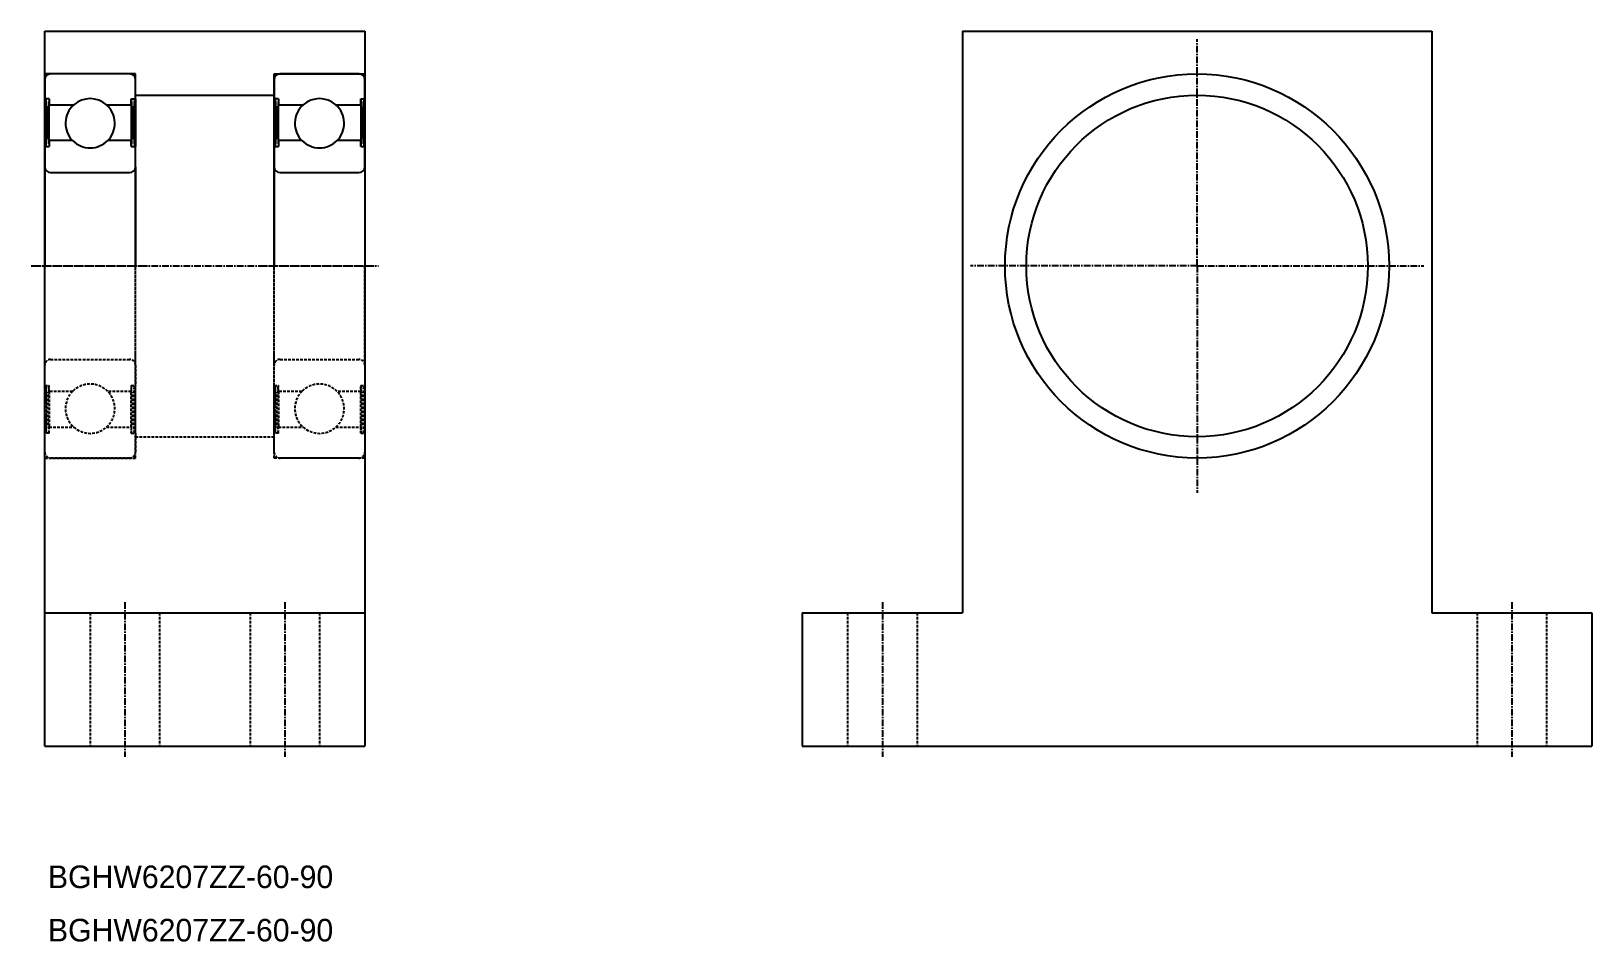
# Model space of a CAD drawing. Extents: x -161 to 132, y -97 to 74.
import ezdxf

# ---------------------------------------------------------------- set-up
doc = ezdxf.new("R2010")
doc.units = 0
doc.linetypes.add('CENTER', pattern=[2, 1.25, -0.25, 0.25, -0.25])
doc.linetypes.add('DASHED', pattern=[0.75, 0.5, -0.25])
doc.layers.get('0').update_dxf_attribs({"linetype": 'CONTINUOUS'})
doc.layers.add('CENTER', color=1, linetype='CENTER')

msp = doc.modelspace()

# ---------------------------------------------------------------- linework, layer by layer
at = {"color": 7, "linetype": 'CONTINUOUS'}
for p, q in [((-158.09, 74.16), (-98.09, 74.16)), ((-158.09, -59.84), (-158.09, 74.16)), ((-98.09, 74.16), (-98.09, -59.84)), ((13.92, 74.16), (101.92, 74.16)), ((13.92, 74.16), (13.92, -34.84)), ((101.92, 74.16), (101.92, -34.84)), ((-141.09, 66.16), (-158.09, 66.16)), ((-158.09, 65.06), (-158.09, 61.49)), ((-142.19, 66.16), (-156.99, 66.16)), ((-141.09, 30.16), (-141.09, 66.16)), ((-141.09, 61.49), (-141.09, 65.06)), ((-115.09, 66.16), (-98.09, 66.16)), ((-115.09, 30.16), (-115.09, 66.16)), ((-115.09, 65.06), (-115.09, 61.49)), ((-99.19, 66.16), (-113.99, 66.16)), ((-98.09, 61.49), (-98.09, 65.06)), ((-157.3, 61.49), (-158.09, 61.49)), ((-158.09, 61.49), (-158.09, 52.56)), ((-157.89, 52.56), (-157.89, 61.49)), ((-157.89, 61.49), (-157.3, 52.56)), ((-157.3, 61.49), (-157.89, 52.56)), ((-157.3, 61.49), (-157.3, 60.36)), ((-141.87, 60.36), (-141.87, 61.49)), ((-141.87, 61.49), (-141.09, 61.49)), ((-141.87, 61.49), (-141.28, 52.56)), ((-141.28, 61.49), (-141.87, 52.56)), ((-141.28, 61.49), (-141.28, 52.56)), ((-141.09, 62.16), (-115.09, 62.16)), ((-141.09, 61.49), (-141.09, 52.56)), ((-115.09, 61.49), (-115.09, 52.56)), ((-114.3, 61.49), (-115.09, 61.49)), ((-114.3, 61.49), (-114.89, 52.56)), ((-114.89, 61.49), (-114.3, 52.56)), ((-114.89, 52.56), (-114.89, 61.49)), ((-114.3, 61.49), (-114.3, 60.36)), ((-98.28, 61.49), (-98.87, 52.56)), ((-98.87, 61.49), (-98.28, 52.56)), ((-98.87, 61.49), (-98.09, 61.49)), ((-98.87, 60.36), (-98.87, 61.49)), ((-98.28, 61.49), (-98.28, 52.56)), ((-98.09, 61.49), (-98.09, 52.56)), ((-157.3, 60.36), (-152.67, 60.36)), ((-157.3, 53.66), (-157.3, 60.36)), ((-146.51, 60.36), (-141.87, 60.36)), ((-141.87, 60.36), (-141.87, 53.66)), ((-114.3, 53.66), (-114.3, 60.36)), ((-114.3, 60.36), (-109.67, 60.36)), ((-103.51, 60.36), (-98.87, 60.36)), ((-98.87, 60.36), (-98.87, 53.66)), ((-152.88, 53.66), (-157.3, 53.66)), ((-157.3, 53.66), (-157.3, 52.56)), ((-141.87, 53.66), (-146.3, 53.66)), ((-141.87, 52.56), (-141.87, 53.66)), ((-114.3, 53.66), (-114.3, 52.56)), ((-109.88, 53.66), (-114.3, 53.66)), ((-98.87, 53.66), (-103.3, 53.66)), ((-98.87, 52.56), (-98.87, 53.66)), ((-158.09, 52.56), (-158.09, 48.76)), ((-158.09, 52.56), (-157.3, 52.56)), ((-141.87, 52.56), (-141.09, 52.56)), ((-141.09, 48.76), (-141.09, 52.56)), ((-115.09, 52.56), (-114.3, 52.56)), ((-115.09, 52.56), (-115.09, 48.76)), ((-98.87, 52.56), (-98.09, 52.56)), ((-98.09, 48.76), (-98.09, 52.56)), ((-158.09, 48.76), (-158.09, 30.16)), ((-156.99, 47.66), (-142.19, 47.66)), ((-141.09, 48.76), (-141.09, 30.16)), ((-115.09, 48.76), (-115.09, 30.16)), ((-113.99, 47.66), (-99.19, 47.66)), ((-98.09, 48.76), (-98.09, 30.16)), ((-158.09, -34.84), (-98.09, -34.84)), ((-16.08, -34.84), (-16.08, -59.84)), ((-16.08, -34.84), (13.92, -34.84)), ((101.92, -34.84), (131.92, -34.84)), ((131.92, -34.84), (131.92, -59.84)), ((-158.09, -59.84), (-98.09, -59.84)), ((-16.08, -59.84), (131.92, -59.84))]:
    msp.add_line(p, q, dxfattribs=at)
at = {"color": 3, "linetype": 'DASHED'}
for p, q in [((-158.09, 11.56), (-158.09, 30.16)), ((-141.09, -5.84), (-141.09, 30.16)), ((-141.09, 11.56), (-141.09, 30.16)), ((-115.09, -5.84), (-115.09, 30.16)), ((-115.09, 11.56), (-115.09, 30.16)), ((-98.09, 11.56), (-98.09, 30.16)), ((-156.99, 12.66), (-142.19, 12.66)), ((-113.99, 12.66), (-99.19, 12.66)), ((-158.09, 7.76), (-158.09, 11.56)), ((-141.09, 11.56), (-141.09, 7.76)), ((-115.09, 7.76), (-115.09, 11.56)), ((-98.09, 11.56), (-98.09, 7.76)), ((-158.09, -1.16), (-158.09, 7.76)), ((-158.09, 7.76), (-157.3, 7.76)), ((-157.89, 7.76), (-157.89, -1.16)), ((-157.89, -1.16), (-157.3, 7.76)), ((-157.3, -1.16), (-157.89, 7.76)), ((-157.3, 6.66), (-157.3, 7.76)), ((-152.88, 6.66), (-157.3, 6.66)), ((-157.3, 6.66), (-157.3, -0.04)), ((-141.87, 6.66), (-146.3, 6.66)), ((-141.87, 7.76), (-141.87, 6.66)), ((-141.87, 7.76), (-141.09, 7.76)), ((-141.87, -1.16), (-141.28, 7.76)), ((-141.28, -1.16), (-141.87, 7.76)), ((-141.87, -0.04), (-141.87, 6.66)), ((-141.28, -1.16), (-141.28, 7.76)), ((-141.09, -1.16), (-141.09, 7.76)), ((-115.09, 7.76), (-114.3, 7.76)), ((-115.09, -1.16), (-115.09, 7.76)), ((-114.3, -1.16), (-114.89, 7.76)), ((-114.89, -1.16), (-114.3, 7.76)), ((-114.89, 7.76), (-114.89, -1.16)), ((-114.3, 6.66), (-114.3, 7.76)), ((-114.3, 6.66), (-114.3, -0.04)), ((-109.88, 6.66), (-114.3, 6.66)), ((-98.87, 6.66), (-103.3, 6.66)), ((-98.28, -1.16), (-98.87, 7.76)), ((-98.87, -1.16), (-98.28, 7.76)), ((-98.87, 7.76), (-98.09, 7.76)), ((-98.87, 7.76), (-98.87, 6.66)), ((-98.87, -0.04), (-98.87, 6.66)), ((-98.28, -1.16), (-98.28, 7.76)), ((-98.09, -1.16), (-98.09, 7.76)), ((-158.09, -4.74), (-158.09, -1.16)), ((-157.3, -1.16), (-158.09, -1.16)), ((-157.3, -0.04), (-152.67, -0.04)), ((-157.3, -1.16), (-157.3, -0.04)), ((-146.51, -0.04), (-141.87, -0.04)), ((-141.87, -0.04), (-141.87, -1.16)), ((-141.87, -1.16), (-141.09, -1.16)), ((-141.09, -1.16), (-141.09, -4.74)), ((-141.09, -1.84), (-115.09, -1.84)), ((-114.3, -1.16), (-115.09, -1.16)), ((-115.09, -4.74), (-115.09, -1.16)), ((-114.3, -1.16), (-114.3, -0.04)), ((-114.3, -0.04), (-109.67, -0.04)), ((-103.51, -0.04), (-98.87, -0.04)), ((-98.87, -0.04), (-98.87, -1.16)), ((-98.87, -1.16), (-98.09, -1.16)), ((-98.09, -1.16), (-98.09, -4.74)), ((-158.09, -5.84), (-141.09, -5.84)), ((-142.19, -5.84), (-156.99, -5.84)), ((-98.09, -5.84), (-115.09, -5.84)), ((-99.19, -5.84), (-113.99, -5.84)), ((-149.59, -34.84), (-149.59, -59.84)), ((-136.59, -34.84), (-136.59, -59.84)), ((-119.59, -34.84), (-119.59, -59.84)), ((-106.59, -34.84), (-106.59, -59.84)), ((-7.58, -34.84), (-7.58, -59.84)), ((5.42, -34.84), (5.42, -59.84)), ((110.42, -34.84), (110.42, -59.84)), ((123.42, -34.84), (123.42, -59.84))]:
    msp.add_line(p, q, dxfattribs=at)
at = {"color": 7, "linetype": 'CONTINUOUS'}
for radius in [36, 32]:
    msp.add_circle((57.92, 30.16), radius, dxfattribs=at)
for centre, radius, start, end in [((-156.99, 65.06), 1.1, 90, 180), ((-142.19, 65.06), 1.1, 0, 90), ((-113.99, 65.06), 1.1, 90, 180), ((-99.19, 65.06), 1.1, 0, 90), ((-149.59, 56.91), 4.62, 48.2404, 131.7596), ((-106.59, 56.91), 4.62, 48.2404, 131.7596), ((-149.59, 56.91), 4.62, 131.7596, 224.6442), ((-149.59, 56.91), 4.62, 315.3558, 48.2404), ((-106.59, 56.91), 4.62, 131.7596, 224.6442), ((-106.59, 56.91), 4.62, 315.3558, 48.2404), ((-149.59, 56.91), 4.62, 224.6442, 315.3558), ((-106.59, 56.91), 4.62, 224.6442, 315.3558), ((-156.99, 48.76), 1.1, 180, 270), ((-142.19, 48.76), 1.1, 270, 0), ((-113.99, 48.76), 1.1, 180, 270), ((-99.19, 48.76), 1.1, 270, 0)]:
    msp.add_arc(centre, radius, start, end, dxfattribs=at)
at = {"color": 3, "linetype": 'DASHED'}
for centre, radius, start, end in [((-156.99, 11.56), 1.1, 90, 180), ((-142.19, 11.56), 1.1, 0, 90), ((-113.99, 11.56), 1.1, 90, 180), ((-99.19, 11.56), 1.1, 0, 90), ((-149.59, 3.41), 4.63, 135.3558, 228.2404), ((-149.59, 3.41), 4.63, 44.6442, 135.3558), ((-149.59, 3.41), 4.62, 311.7596, 44.6442), ((-106.59, 3.41), 4.63, 135.3558, 228.2404), ((-106.59, 3.41), 4.63, 44.6442, 135.3558), ((-106.59, 3.41), 4.62, 311.7596, 44.6442), ((-149.59, 3.41), 4.62, 228.2404, 311.7596), ((-106.59, 3.41), 4.62, 228.2404, 311.7596), ((-156.99, -4.74), 1.1, 180, 270), ((-142.19, -4.74), 1.1, 270, 0), ((-113.99, -4.74), 1.1, 180, 270), ((-99.19, -4.74), 1.1, 270, 0)]:
    msp.add_arc(centre, radius, start, end, dxfattribs=at)
at = {"layer": 'CENTER', "color": 1, "linetype": 'CENTER'}
for p, q in [((57.92, 30.16), (57.92, 72.66)), ((-160.64, 30.16), (-138.54, 30.16)), ((-160.09, 30.16), (-96.09, 30.16)), ((-117.64, 30.16), (-95.54, 30.16)), ((57.92, 30.16), (15.42, 30.16)), ((57.92, 30.16), (57.92, -12.34)), ((57.92, 30.16), (100.42, 30.16)), ((-143.09, -32.84), (-143.09, -61.84)), ((-113.09, -32.84), (-113.09, -61.84)), ((-1.08, -32.84), (-1.08, -61.84)), ((116.92, -32.84), (116.92, -61.84))]:
    msp.add_line(p, q, dxfattribs=at)

# ---------------------------------------------------------------- texts
at = {"color": 7, "linetype": 'CONTINUOUS'}
for p in [(-157.5, -86.45), (-157.5, -96.45)]:
    msp.add_text('BGHW6207ZZ-60-90', height=4.2333, dxfattribs=at).set_placement(p)

doc.saveas('drawing.dxf')
